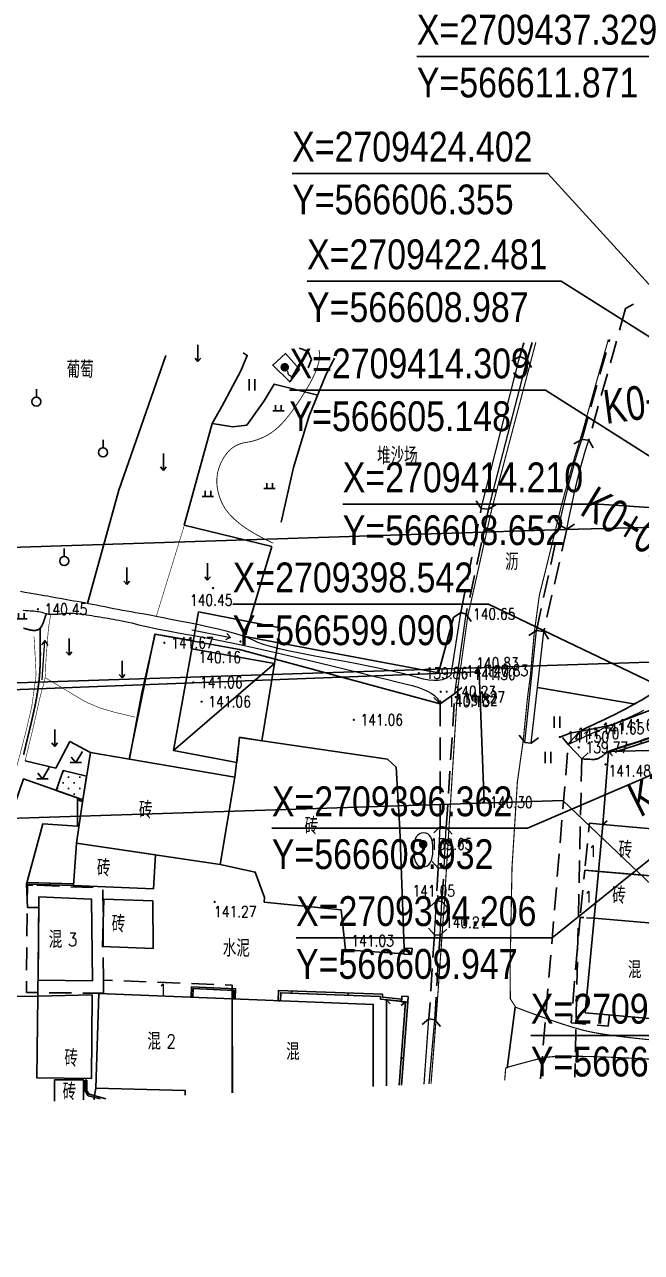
# Model space of a CAD drawing. Extents: x 529262 to 576451, y 2694391 to 2717535.
# Drawn here: x 566541.6 to 566596.3, y 2709348.9 to 2709457.8 of the extents above; entities that cross this region are included whole.
import ezdxf
from ezdxf.enums import TextEntityAlignment as Align
from ezdxf.xclip import XClip

# ---------------------------------------------------------------- set-up
doc = ezdxf.new("R2010")
doc.units = 0
doc.header["$XCLIPFRAME"] = 0
doc.linetypes.add('X2', pattern=[10, 8, -2])
doc.linetypes.add('X5', pattern=[3, 2, -1])
for name, color, linetype in [('DGX', 8, 'Continuous'), ('DIM_COOR', 3, 'Continuous'), ('DLDW', 8, 'Continuous'), ('DLSS', 4, 'Continuous'), ('DMTZ', 8, 'Continuous'), ('GCD', 8, 'Continuous'), ('JMD', 8, 'Continuous'), ('PP-COM', 7, 'Continuous'), ('RD-中线', 40, 'Continuous'), ('RD-红线', 7, 'Continuous'), ('ZBTZ', 8, 'Continuous'), ('ZJ', 7, 'Continuous'), ('桩号标注', 7, 'Continuous'), ('污水管径标注_W10-', 202, 'Continuous')]:
    doc.layers.add(name, color=color, linetype=linetype)
doc.layers.add('SXSS', color=5, linetype='Continuous', lineweight=0)
doc.styles.add('_TCH_DIM', font='smsim.shx', dxfattribs={"width": 0.75, "bigfont": 'smfs.shx'})
doc.styles.add('HZ', font='rs.shx', dxfattribs={"width": 0.8, "bigfont": 'hztxt.shx'})
doc.styles.add('NCME', font='smsim.shx', dxfattribs={"width": 0.7, "bigfont": 'smfs.shx'})
doc.linetypes.add('10421', pattern='A,2,[150,AAA.SHX,S=0.5,R=0,X=0,Y=0.5],1e-11', length=2)
doc.linetypes.add('10422', pattern='A,0.75,[150,AAA.SHX,S=0.5,R=0,X=0,Y=0.5],1.5,[177,AAA.SHX,S=1,R=0,X=0,Y=0.4],0.75', length=3)
doc.linetypes.add('1161', pattern='A,0,[149,AAA.SHX,S=0.15,R=0,X=0,Y=0],-1.6', length=1.6)
doc.linetypes.add('445', pattern='A,8,-0.5,[147,AAA.SHX,S=1,R=0,X=0,Y=0],-1.5', length=10)

# ---------------------------------------------------------------- blocks, each defined once
blk = doc.blocks.new('A$C19FD0107')
at = {"layer": 'RD-中线', "color": 8, "linetype": 'Continuous'}
blk.add_lwpolyline([(-3086.58, 14893.65), (-3108.23, 14899.63, 0.000046), (-3108.32, 14899.66), (-3236.52, 14935.1, 0.007364), (-3240.8, 14936.21), (-3481.53, 14995.18, 0.065736), (-3741.79, 15023.65), (-4056.29, 15016.62, -0.003768), (-4058.1, 15016.6), (-4121.61, 15016.13, 0.002785), (-4122.95, 15016.12), (-4376.62, 15011.45), (-4572.92, 15005.07)], format="xyb", dxfattribs=at)
at = {"layer": 'RD-中线', "color": 8, "linetype": 'Continuous', "flags": 128}
for points in [[(-4490.73, 14139.44, 0), (-4490.29, 14139.42)], [(-3818.25, 14086.17, 0), (-3817.74, 14086.17)]]:
    blk.add_lwpolyline(points, format="xyb", dxfattribs=at)
at = {"layer": 'RD-红线', "color": 8, "linetype": 'Continuous', "flags": 128}
for points in [[(-4139.4, 15027.82), (-4139.83, 15027.81), (-4344.8, 15024.04), (-4408.5, 15022.42), (-4537.85, 15018.22)], [(-4408.71, 14998.4), (-4537.91, 14994.2)]]:
    blk.add_lwpolyline(points, dxfattribs=at)
at = {"layer": 'RD-红线', "color": 8}
blk.add_lwpolyline([(-4388.06, 14978.75), (-4408.71, 14998.4, 0.418737)], format="xyb", dxfattribs=at)
blk = doc.blocks.new('gc119')
at = {"color": 8}
for p, q in [((-1, 0), (1, 0)), ((-0.5, 1), (-0.5, 0)), ((0.5, 1), (0.5, 0))]:
    blk.add_line(p, q, dxfattribs=at)
blk = doc.blocks.new('gc123')
at = {"color": 8}
for p, q in [((-1, 0), (1, 0)), ((0, 0), (-0.8, 1)), ((0, 0), (1.2, 2))]:
    blk.add_line(p, q, dxfattribs=at)
blk = doc.blocks.new('gc125')
at = {"color": 8}
blk.add_line((0, 0.8), (0, 2.2), dxfattribs=at)
blk.add_circle((0, 0), 0.8, dxfattribs=at)
blk = doc.blocks.new('gc120')
at = {"color": 8}
for p, q in [((0, 0), (0, 3)), ((-0.5, 0.6), (0, 0)), ((0, 0), (0.5, 0.6))]:
    blk.add_line(p, q, dxfattribs=at)
blk = doc.blocks.new('gc121')
at = {"color": 8}
for p, q in [((-0.5, -1), (-0.5, 1)), ((0.5, -1), (0.5, 1))]:
    blk.add_line(p, q, dxfattribs=at)
blk = doc.blocks.new('gc068')
at = {"const_width": 0.75}
blk.add_lwpolyline([(-0.38, 0, 1), (0.38, 0, 1)], format="xyb", close=True, dxfattribs=at)
blk.add_lwpolyline([(0, -0.77), (-0.1, -1.01), (-0.18, -1.2), (-0.22, -1.36), (-0.23, -1.49), (-0.2, -1.62), (-0.13, -1.76), (-0.03, -1.93), (0.11, -2.14)])
blk = doc.blocks.new('gc086')
at = {"color": 8}
for p, q in [((0, 0), (7, 0)), ((7, 0), (6.18, 0.57)), ((7, 0), (6.18, -0.57))]:
    blk.add_line(p, q, dxfattribs=at)
blk = doc.blocks.new('GC200')
at = {"linetype": 'Continuous', "const_width": 0.2, "flags": 128}
blk.add_lwpolyline([(-0.1, 0, 1), (0.1, 0, 1)], format="xyb", close=True, dxfattribs=at)

msp = doc.modelspace()

# ---------------------------------------------------------------- hatches: boundary and pattern name
at = {"layer": 'DLDW', "linetype": 'Continuous'}
h = msp.add_hatch(dxfattribs=at)
h.set_pattern_fill('1061', color=252, scale=0.5, style=0)
h.set_pattern_definition([(0, (114.99765, 2.56804), (0.5, 0.5), [0, -1]), (0, (115.49765, 3.06804), (0.5, 0.5), [0, -1])])
h.paths.add_polyline_path([(566547.094, 2709391.151), (566545.022, 2709391.65), (566544.4, 2709389.89), (566546.753, 2709389.056)])

# ---------------------------------------------------------------- linework, layer by layer
at = {"layer": 'DGX', "color": 252, "linetype": 'Continuous', "const_width": 0.075, "elevation": 141, "flags": 128}
msp.add_lwpolyline([(566563.628, 2709411.812), (566562.755, 2709412.234), (566561.969, 2709412.662), (566561.27, 2709413.096), (566560.659, 2709413.536), (566560.136, 2709413.982), (566559.701, 2709414.435), (566559.353, 2709414.893), (566559.092, 2709415.358), (566558.901, 2709415.823), (566558.76, 2709416.28), (566558.669, 2709416.731), (566558.628, 2709417.175), (566558.638, 2709417.612), (566558.698, 2709418.042), (566558.807, 2709418.465), (566558.968, 2709418.881), (566559.164, 2709419.271), (566559.384, 2709419.616), (566559.626, 2709419.916), (566559.891, 2709420.171), (566560.18, 2709420.381), (566560.491, 2709420.546), (566560.824, 2709420.666), (566561.181, 2709420.741), (566561.544, 2709420.804), (566561.896, 2709420.889), (566562.237, 2709420.994), (566562.567, 2709421.121), (566562.886, 2709421.27), (566563.195, 2709421.44), (566563.492, 2709421.631), (566563.779, 2709421.843), (566564.067, 2709422.091), (566564.368, 2709422.39), (566564.682, 2709422.739), (566565.009, 2709423.139), (566565.348, 2709423.589), (566565.701, 2709424.089), (566566.067, 2709424.64), (566566.446, 2709425.241), (566566.803, 2709425.846), (566567.103, 2709426.407), (566567.345, 2709426.926), (566567.531, 2709427.401), (566567.659, 2709427.834), (566567.73, 2709428.223), (566567.745, 2709428.57), (566567.702, 2709428.873), (566567.681, 2709428.933)], dxfattribs=at)
at = {"layer": 'DIM_COOR', "color": 3}
for p, q in [((566599.041, 2709454.972), (566576.354, 2709454.972)), ((566587.96, 2709444.603), (566565.301, 2709444.603)), ((566606.355, 2709424.402), (566587.96, 2709444.603)), ((566589.145, 2709435.055), (566566.624, 2709435.055)), ((566608.987, 2709422.481), (566589.145, 2709435.055)), ((566587.753, 2709425.381), (566565.067, 2709425.381)), ((566605.148, 2709414.309), (566587.753, 2709425.381)), ((566592.49, 2709415.278), (566569.789, 2709415.278)), ((566608.652, 2709414.21), (566592.49, 2709415.278)), ((566582.698, 2709406.407), (566560.04, 2709406.407)), ((566599.09, 2709398.542), (566582.698, 2709406.407)), ((566608.932, 2709396.362), (566586.166, 2709386.554)), ((566609.947, 2709394.206), (566588.349, 2709376.819)), ((566586.166, 2709386.554), (566563.507, 2709386.554)), ((566588.349, 2709376.819), (566565.649, 2709376.819)), ((566609.129, 2709368.164), (566586.456, 2709368.164))]:
    msp.add_line(p, q, dxfattribs=at)
at = {"layer": 'DLDW', "color": 252, "linetype": 'Continuous', "flags": 128}
msp.add_lwpolyline([(566547.094, 2709391.151), (566545.022, 2709391.65), (566544.4, 2709389.89), (566546.753, 2709389.056)], close=True, dxfattribs=at)
at = {"layer": 'DLSS', "color": 8, "linetype": 'X5', "flags": 128}
for points in [[(566594.86, 2709432.614), (566591.59, 2709420.956)], [(566585.473, 2709428.364), (566585.841, 2709429.591)], [(566586.566, 2709429.617), (566586.132, 2709428.074)], [(566590.967, 2709421.007), (566593.44, 2709429.866)], [(566580.26, 2709405.659), (566582.065, 2709414.897)], [(566582.711, 2709414.816), (566580.725, 2709405.533)], [(566586.964, 2709404.058), (566588.976, 2709413.433)], [(566589.661, 2709413.06), (566587.595, 2709403.968)], [(566578.958, 2709386.615), (566579.735, 2709398.496)], [(566578.416, 2709397.576), (566578.431, 2709386.684)], [(566587.311, 2709364.328), (566589.775, 2709393.969)], [(566590.969, 2709392.684), (566590.361, 2709364.468)], [(566578.254, 2709382.987), (566578.089, 2709380.089)], [(566578.572, 2709380.042), (566578.773, 2709383.014)], [(566577.915, 2709377.082), (566577.429, 2709369.649)], [(566577.936, 2709369.56), (566578.412, 2709377.059)]]:
    msp.add_lwpolyline(points, dxfattribs=at)
at = {"layer": 'DLSS', "color": 8, "linetype": 'Continuous', "flags": 128}
for points in [[(566594.86, 2709432.614), (566595.558, 2709433.006)], [(566566.683, 2709428.831), (566565.935, 2709429.113)], [(566566.683, 2709428.831), (566567.014, 2709428.102)], [(566585.473, 2709428.364), (566584.769, 2709427.985)], [(566586.132, 2709428.074), (566585.473, 2709428.364)], [(566567.014, 2709428.102), (566566.732, 2709427.353)], [(566586.132, 2709428.074), (566586.523, 2709427.376)], [(566590.967, 2709421.007), (566590.27, 2709420.614)], [(566591.59, 2709420.956), (566590.967, 2709421.007)], [(566591.59, 2709420.956), (566591.982, 2709420.258)], [(566582.065, 2709414.897), (566581.618, 2709415.56)], [(566582.711, 2709414.816), (566583.383, 2709415.251)], [(566582.711, 2709414.816), (566582.065, 2709414.897)], [(566588.976, 2709413.433), (566588.541, 2709414.105)], [(566589.661, 2709413.06), (566588.976, 2709413.433)], [(566589.661, 2709413.06), (566590.338, 2709413.486)], [(566580.26, 2709405.659), (566579.597, 2709405.212)], [(566580.725, 2709405.533), (566580.26, 2709405.659)], [(566580.725, 2709405.533), (566581.16, 2709404.862)], [(566586.964, 2709404.058), (566586.293, 2709403.624)], [(566587.595, 2709403.968), (566586.964, 2709404.058)], [(566587.595, 2709403.968), (566588.021, 2709403.291)], [(566579.735, 2709398.496), (566580.337, 2709399.024)], [(566578.416, 2709397.576), (566577.849, 2709398.141)], [(566579.735, 2709398.496), (566578.416, 2709397.576)], [(566585.91, 2709394.141), (566585.425, 2709394.777)], [(566586.477, 2709394.092), (566587.139, 2709394.541)], [(566589.775, 2709393.969), (566589.258, 2709394.58)], [(566585.91, 2709394.141), (566586.477, 2709394.092)], [(566590.969, 2709392.684), (566589.775, 2709393.969)], [(566590.969, 2709392.684), (566591.547, 2709393.237)], [(566578.431, 2709386.684), (566577.866, 2709386.117)], [(566578.958, 2709386.615), (566578.431, 2709386.684)], [(566578.958, 2709386.615), (566579.486, 2709386.013)], [(566578.254, 2709382.987), (566577.722, 2709383.584)], [(566578.773, 2709383.014), (566579.375, 2709383.54)], [(566578.773, 2709383.014), (566578.254, 2709382.987)], [(566578.089, 2709380.089), (566577.492, 2709379.557)], [(566578.572, 2709380.042), (566578.089, 2709380.089)], [(566578.572, 2709380.042), (566579.098, 2709379.439)], [(566577.915, 2709377.082), (566577.388, 2709377.683)], [(566578.412, 2709377.059), (566577.915, 2709377.082)], [(566578.412, 2709377.059), (566579.013, 2709377.587)], [(566577.429, 2709369.649), (566576.827, 2709369.122)], [(566577.936, 2709369.56), (566577.429, 2709369.649)], [(566577.936, 2709369.56), (566578.465, 2709368.96)]]:
    msp.add_lwpolyline(points, dxfattribs=at)
at = {"layer": 'DLSS', "color": 8, "linetype": 'Continuous', "const_width": 0.1}
for points in [[(566577.612, 2709363.882), (566578.048, 2709369.442), (566578.784, 2709379.809), (566579.96, 2709398.766), (566580.857, 2709405.278), (566582.983, 2709414.787), (566586.901, 2709429.629)], [(566585.112, 2709370.665), (566584.636, 2709371.428), (566584.627, 2709374.538), (566584.79, 2709383.099), (566585.265, 2709390.652), (566585.784, 2709394.335), (566586.176, 2709398.251), (566586.411, 2709400.013), (566586.764, 2709403.891), (566587.206, 2709407.16), (566588.513, 2709412.458), (566589.173, 2709415.182), (566590.345, 2709419.466), (566591.021, 2709421.642), (566593.322, 2709429.862)]]:
    msp.add_lwpolyline(points, dxfattribs=at)
at = {"layer": 'DLSS', "color": 8, "linetype": 'X2', "const_width": 0.1, "elevation": 143.48, "flags": 128}
msp.add_lwpolyline([(566609.659, 2709365.355), (566609.509, 2709365.474), (566609.307, 2709365.62), (566609.063, 2709365.764), (566608.744, 2709365.907), (566608.353, 2709366.049), (566607.888, 2709366.19), (566607.35, 2709366.331), (566606.738, 2709366.471), (566606.053, 2709366.61), (566605.295, 2709366.748), (566604.481, 2709366.884), (566603.628, 2709367.016), (566602.737, 2709367.143), (566601.808, 2709367.266), (566600.841, 2709367.385), (566599.835, 2709367.5), (566598.792, 2709367.61), (566597.709, 2709367.717), (566596.648, 2709367.821), (566595.667, 2709367.924), (566594.767, 2709368.028), (566593.947, 2709368.131), (566593.207, 2709368.234), (566592.548, 2709368.336), (566591.969, 2709368.438), (566591.471, 2709368.54), (566590.97, 2709368.663), (566590.386, 2709368.826), (566589.717, 2709369.03), (566588.964, 2709369.275), (566588.128, 2709369.561), (566587.207, 2709369.888), (566586.202, 2709370.256), (566585.112, 2709370.665)], dxfattribs=at)
at = {"layer": 'DLSS', "color": 8, "linetype": 'Continuous', "const_width": 0.1, "flags": 128}
msp.add_lwpolyline([(566596.96, 2709366.072), (566596.106, 2709366.114), (566595.326, 2709366.151), (566594.62, 2709366.184), (566593.988, 2709366.213), (566593.43, 2709366.237), (566592.946, 2709366.257), (566592.535, 2709366.272), (566592.199, 2709366.283), (566591.896, 2709366.292), (566591.586, 2709366.299), (566591.27, 2709366.305), (566590.948, 2709366.311), (566590.62, 2709366.315), (566590.285, 2709366.319), (566589.944, 2709366.321), (566589.596, 2709366.323), (566589.254, 2709366.321), (566588.931, 2709366.313), (566588.627, 2709366.299), (566588.34, 2709366.28), (566588.073, 2709366.254), (566587.824, 2709366.222), (566587.593, 2709366.185), (566587.381, 2709366.141), (566587.154, 2709366.087), (566586.88, 2709366.019), (566586.557, 2709365.935), (566586.186, 2709365.837), (566585.768, 2709365.724), (566585.301, 2709365.597), (566584.787, 2709365.455), (566584.224, 2709365.298)], dxfattribs=at)
at = {"layer": 'DLSS', "color": 8, "linetype": 'Continuous', "const_width": 0.1, "elevation": 147.535, "flags": 128}
msp.add_lwpolyline([(566584.139, 2709364.182), (566584.226, 2709365.254)], dxfattribs=at)
at = {"layer": 'DMTZ', "linetype": '10422', "flags": 128}
for points in [[(566668.597, 2709547.876), (566667.649, 2709546.52), (566664.468, 2709541.377), (566660.01, 2709531.779), (566659.753, 2709530.857), (566652.866, 2709511.108), (566639.242, 2709484.265), (566635.018, 2709475.876), (566630.239, 2709465.501), (566629.123, 2709461.784), (566624.811, 2709449.241), (566617.624, 2709434.575), (566613.966, 2709425.223), (566612.451, 2709409.662), (566609.985, 2709403.802), (566609.009, 2709402.058), (566608.702, 2709401.323), (566606.115, 2709399.606), (566602.302, 2709398.26), (566598.994, 2709397.737), (566593.621, 2709395.701), (566592.141, 2709395.386), (566589.934, 2709394.954), (566589.028, 2709394.628)], [(566550.872, 2709392.664), (566553.135, 2709403.732), (566560.641, 2709402.386)], [(566550.892, 2709392.686), (566551.987, 2709398.553), (566553.155, 2709403.754), (566556.55, 2709403.145)], [(566578.261, 2709400.306), (566561.145, 2709403.553)], [(566560.641, 2709402.386), (566578.416, 2709397.576)], [(566590.969, 2709392.684), (566591.178, 2709392.672), (566591.368, 2709392.662), (566591.539, 2709392.655), (566591.69, 2709392.649), (566591.822, 2709392.646), (566591.935, 2709392.644), (566592.029, 2709392.645), (566592.103, 2709392.648), (566592.168, 2709392.654), (566592.232, 2709392.664), (566592.296, 2709392.68), (566592.36, 2709392.7), (566592.423, 2709392.725), (566592.487, 2709392.754), (566592.55, 2709392.788), (566592.613, 2709392.826), (566592.675, 2709392.868), (566592.737, 2709392.911), (566592.798, 2709392.956), (566592.859, 2709393.002), (566592.92, 2709393.049), (566592.979, 2709393.098), (566593.039, 2709393.149), (566593.097, 2709393.201), (566593.18, 2709393.259), (566593.311, 2709393.327), (566593.491, 2709393.405), (566593.718, 2709393.494), (566593.994, 2709393.592), (566594.319, 2709393.701), (566594.692, 2709393.821), (566595.113, 2709393.95), (566595.562, 2709394.09), (566596.017, 2709394.239), (566596.479, 2709394.399), (566596.947, 2709394.568), (566597.423, 2709394.747), (566597.904, 2709394.935), (566598.392, 2709395.134), (566598.887, 2709395.342), (566599.41, 2709395.553), (566599.981, 2709395.76), (566600.601, 2709395.962), (566601.27, 2709396.159), (566601.987, 2709396.352), (566602.754, 2709396.541), (566603.569, 2709396.725), (566604.433, 2709396.905)]]:
    msp.add_lwpolyline(points, dxfattribs=at)
at = {"layer": 'DMTZ', "linetype": '10421', "flags": 128}
msp.add_lwpolyline([(566565.946, 2709427.238), (566564.727, 2709428.631), (566563.591, 2709427.606), (566565.094, 2709426.113)], close=True, dxfattribs=at)
for points in [[(566613.024, 2709415.724), (566612.868, 2709415.295), (566612.654, 2709414.768), (566612.437, 2709414.25), (566612.243, 2709413.767), (566612.07, 2709413.319), (566611.92, 2709412.905), (566611.793, 2709412.526), (566611.687, 2709412.182), (566611.604, 2709411.872), (566611.543, 2709411.597), (566611.49, 2709411.345), (566611.428, 2709411.104), (566611.358, 2709410.875), (566611.28, 2709410.656), (566611.193, 2709410.449), (566611.098, 2709410.253), (566610.996, 2709410.068), (566610.884, 2709409.895), (566610.771, 2709409.732), (566610.659, 2709409.578), (566610.551, 2709409.433), (566610.445, 2709409.297), (566610.342, 2709409.171), (566610.241, 2709409.054), (566610.143, 2709408.946), (566610.048, 2709408.848), (566609.957, 2709408.755), (566609.871, 2709408.662), (566609.791, 2709408.571), (566609.716, 2709408.48), (566609.647, 2709408.391), (566609.583, 2709408.302), (566609.524, 2709408.214), (566609.471, 2709408.127), (566609.421, 2709408.042), (566609.372, 2709407.96), (566609.324, 2709407.881), (566609.278, 2709407.805), (566609.233, 2709407.732), (566609.189, 2709407.662), (566609.146, 2709407.595), (566609.105, 2709407.531), (566609.064, 2709407.465), (566609.022, 2709407.393), (566608.98, 2709407.316), (566608.938, 2709407.232), (566608.896, 2709407.143), (566608.853, 2709407.047), (566608.81, 2709406.945), (566608.766, 2709406.837), (566608.705, 2709406.695), (566608.611, 2709406.491), (566608.484, 2709406.224), (566608.323, 2709405.894), (566608.129, 2709405.501), (566607.902, 2709405.047), (566607.641, 2709404.529), (566607.347, 2709403.949), (566607.032, 2709403.379), (566606.71, 2709402.891), (566606.381, 2709402.485), (566606.045, 2709402.161), (566605.701, 2709401.919), (566605.351, 2709401.759), (566604.993, 2709401.681), (566604.628, 2709401.686), (566604.256, 2709401.715), (566603.876, 2709401.71), (566603.488, 2709401.673), (566603.092, 2709401.602), (566602.689, 2709401.498), (566602.278, 2709401.361), (566601.859, 2709401.19), (566601.433, 2709400.987), (566600.998, 2709400.76), (566600.555, 2709400.521), (566600.104, 2709400.268), (566599.644, 2709400.004), (566599.177, 2709399.726), (566598.7, 2709399.435), (566598.216, 2709399.132), (566597.723, 2709398.816), (566597.228, 2709398.5), (566596.738, 2709398.196), (566596.251, 2709397.903), (566595.77, 2709397.623), (566595.292, 2709397.354), (566594.819, 2709397.098), (566594.351, 2709396.854), (566593.886, 2709396.621), (566593.443, 2709396.405), (566593.036, 2709396.208), (566592.667, 2709396.031), (566592.335, 2709395.875), (566592.039, 2709395.738), (566591.781, 2709395.621), (566591.561, 2709395.525), (566591.377, 2709395.448), (566591.208, 2709395.367), (566591.032, 2709395.258), (566590.849, 2709395.121), (566590.658, 2709394.955), (566590.46, 2709394.762), (566590.255, 2709394.54), (566590.042, 2709394.291), (566589.823, 2709394.013)], [(566561.207, 2709403.685), (566561.506, 2709404.804), (566563.507, 2709411.529)], [(566579.597, 2709405.212), (566578.261, 2709400.306)]]:
    msp.add_lwpolyline(points, dxfattribs=at)
at = {"layer": 'JMD', "linetype": 'Continuous'}
for p, q in [((566563.749, 2709401.131), (566554.783, 2709393.443)), ((566593.346, 2709393.335), (566593.691, 2709392.973)), ((566596.192, 2709394.251), (566596.253, 2709394.061)), ((566546.522, 2709389.139, -856.365), (566546.471, 2709388.998, -856.365)), ((566546.753, 2709389.056), (566546.702, 2709388.915)), ((566592.848, 2709386.865), (566593.229, 2709387.188)), ((566543.852, 2709381.524, -855.698), (566543.856, 2709381.674, -855.698)), ((566556.35, 2709371.565), (566556.499, 2709371.558)), ((566565.267, 2709372.11), (566565.26, 2709371.91)), ((566570.264, 2709371.925), (566570.257, 2709371.725)), ((566560.265, 2709371.44), (566560.115, 2709371.444)), ((566564.066, 2709371.234), (566564.266, 2709371.226)), ((566573.663, 2709371.336), (566573.995, 2709370.962)), ((566575.346, 2709371.136), (566574.96, 2709370.818)), ((566575.012, 2709371.393), (566574.991, 2709371.194)), ((566575.546, 2709371.128), (566575.347, 2709371.143)), ((566575.166, 2709366.143), (566574.966, 2709366.158)), ((566546.968, 2709364.192), (566547.118, 2709364.191)), ((566546.965, 2709363.841), (566547.115, 2709363.839))]:
    msp.add_line(p, q, dxfattribs=at)
at = {"layer": 'JMD', "linetype": 'Continuous', "flags": 128}
for points in [[(566557.017, 2709405.713), (566556.42, 2709402.434), (566563.749, 2709401.131), (566564.231, 2709404.299)], [(566562.615, 2709394.301), (566563.749, 2709401.131), (566556.42, 2709402.434), (566554.783, 2709393.443), (566560.397, 2709392.371), (566560.652, 2709394.604)], [(566592.848, 2709386.865), (566593.346, 2709393.335), (566606.585, 2709393.681), (566606.573, 2709385.65)], [(566592.061, 2709378.563), (566609.281, 2709377.095), (566607.919, 2709381.396), (566592.454, 2709382.714)], [(566575.893, 2709375.335), (566575.947, 2709375.869), (566575.244, 2709375.919), (566575.214, 2709375.385)], [(566575.546, 2709371.128), (566575.572, 2709371.611), (566575.025, 2709371.638), (566575, 2709371.148)]]:
    msp.add_lwpolyline(points, close=True, dxfattribs=at)
for points, elevation in [([(566605.695, 2709396.449), (566604.433, 2709396.905), (566593.346, 2709393.335)], 140.041), ([(566605.628, 2709396.261), (566604.429, 2709396.693), (566594.056, 2709393.354)], 140.041), ([(566575.215, 2709375.398), (566575.243, 2709375.905), (566574.834, 2709386.451), (566574.512, 2709391.958), (566573.755, 2709392.655), (566560.632, 2709394.582), (566560.232, 2709391.08)], 141.221), ([(566546.702, 2709388.915), (566546.291, 2709389.063)], -856.365), ([(566607.919, 2709381.396), (566606.573, 2709385.65), (566592.848, 2709386.865), (566592.848, 2709386.865), (566592.454, 2709382.714), (566607.919, 2709381.396)], 141.402), ([(566558.928, 2709383.335), (566562.035, 2709382.648), (566562.844, 2709380.406), (566562.833, 2709379.997), (566569.638, 2709379.316), (566570.043, 2709375.756), (566575.215, 2709375.398)], 141.221), ([(566591.242, 2709382.817), (566607.919, 2709381.396)], 282.437), ([(566545.946, 2709381.611), (566541.803, 2709381.736)], -855.698), ([(566592.061, 2709378.563), (566591.28, 2709370.183), (566601.067, 2709369.314), (566608.529, 2709368.664), (566609.281, 2709377.095), (566592.061, 2709378.563)], 141.402), ([(566592.061, 2709378.563), (566609.281, 2709377.095)], 141.402), ([(566555.827, 2709362.881), (566555.827, 2709363.275), (566547.916, 2709363.481), (566548.161, 2709371.885), (566559.994, 2709371.425), (566559.999, 2709363.073)], -855.305), ([(566544.25, 2709362.349), (566544.251, 2709364.23), (566546.828, 2709364.229), (566546.827, 2709362.467)], 142.766)]:
    msp.add_lwpolyline(points, dxfattribs=dict(at, elevation=elevation))
at = {"layer": 'JMD', "linetype": '445', "elevation": 140.859, "flags": 128}
msp.add_lwpolyline([(566547.436, 2709393.246), (566545.616, 2709394.221), (566544.374, 2709391.864)], dxfattribs=at)
at = {"layer": 'JMD', "linetype": 'Continuous', "flags": 128}
for points, elevation in [([(566546.192, 2709385.214), (566546.753, 2709389.056), (566547.436, 2709393.246), (566560.232, 2709391.08), (566558.928, 2709383.335)], 141.221), ([(566546.291, 2709389.223), (566541.502, 2709390.912), (566540.715, 2709388.685), (566539.022, 2709382.833), (566538.504, 2709381.352), (566538.631, 2709379.103), (566538.649, 2709379.074), (566538.651, 2709371.621), (566542.758, 2709371.643), (566542.844, 2709379.515), (566541.844, 2709379.524), (566541.763, 2709381.588), (566543.201, 2709386.922), (566546.294, 2709386.71)], -855.879), ([(566553.187, 2709384.177), (566553.005, 2709381.168), (566545.936, 2709381.461), (566546.192, 2709385.214)], -855.698), ([(566547.609, 2709373.008), (566542.787, 2709373.061), (566542.852, 2709380.445), (566547.518, 2709380.261)], 141.447), ([(566552.962, 2709380.094), (566552.984, 2709375.884), (566548.485, 2709376.038), (566548.629, 2709380.242)], -856.044), ([(566547.58, 2709371.755), (566542.758, 2709371.643), (566542.693, 2709364.404), (566547.513, 2709364.361)], 141.519)]:
    msp.add_lwpolyline(points, close=True, dxfattribs=dict(at, elevation=elevation))
at = {"layer": 'JMD', "flags": 128}
for points, elevation in [([(566546.753, 2709389.056), (566546.291, 2709389.223)], -856.365), ([(566541.763, 2709381.588), (566545.936, 2709381.461)], -855.698)]:
    msp.add_lwpolyline(points, dxfattribs=dict(at, elevation=elevation))
at = {"layer": 'JMD', "linetype": 'X5', "flags": 128}
for points, elevation in [([(566592.848, 2709386.865), (566591.662, 2709386.996), (566591.242, 2709382.817), (566592.454, 2709382.714)], 141.035), ([(566592.454, 2709382.714), (566591.242, 2709382.817), (566590.82, 2709378.628), (566592.061, 2709378.563)], 141.035), ([(566548.583, 2709371.869), (566548.576, 2709373.064), (566559.994, 2709372.619), (566559.994, 2709371.425)], -854.382), ([(566547.82, 2709362.513), (566547.735, 2709362.516), (566547.916, 2709363.481)], -853.152)]:
    msp.add_lwpolyline(points, dxfattribs=dict(at, elevation=elevation))
at = {"layer": 'JMD', "linetype": 'X5', "elevation": -854.382, "flags": 128}
msp.add_lwpolyline([(566542.689, 2709381.479), (566548.532, 2709381.235), (566548.582, 2709371.908), (566541.752, 2709371.974), (566541.844, 2709381.487)], close=True, dxfattribs=at)
at = {"layer": 'JMD', "linetype": 'X5', "flags": 128}
msp.add_lwpolyline([(566593.426, 2709369.989), (566593.323, 2709369.001), (566590.023, 2709369.297), (566590.82, 2709378.628), (566592.061, 2709378.563)], dxfattribs=at)
at = {"layer": 'JMD', "linetype": 'Continuous', "flags": 128}
for points in [[(566560.265, 2709371.44), (566560.288, 2709372.31), (566556.391, 2709372.484), (566556.35, 2709371.565)], [(566560.115, 2709371.444), (566560.134, 2709372.166), (566556.534, 2709372.327), (566556.499, 2709371.558)], [(566575.012, 2709371.393), (566573.323, 2709371.572), (566573.323, 2709371.812), (566564.1, 2709372.153), (566564.066, 2709371.234)], [(566574.991, 2709371.194), (566573.123, 2709371.392), (566573.123, 2709371.619), (566564.293, 2709371.946), (566564.266, 2709371.226)], [(566572.495, 2709363.647), (566572.495, 2709370.923), (566559.994, 2709371.425), (566560.025, 2709363.074)], [(566574.783, 2709363.752), (566575.346, 2709371.136), (566573.663, 2709371.336), (566573.663, 2709363.701)], [(566575.347, 2709371.143), (566574.783, 2709363.752)], [(566574.984, 2709363.761), (566575.546, 2709371.128)], [(566546.968, 2709364.192), (566546.96, 2709363.221), (566547.228, 2709362.822), (566548.304, 2709362.535)], [(566548.8, 2709362.558), (566547.321, 2709362.953), (566547.11, 2709363.267), (566547.118, 2709364.191)]]:
    msp.add_lwpolyline(points, dxfattribs=at)
at = {"layer": 'SXSS', "color": 8, "linetype": 'Continuous', "flags": 128}
for points in [[(566582.065, 2709414.897), (566585.473, 2709428.364)], [(566582.711, 2709414.816), (566586.132, 2709428.075)], [(566588.976, 2709413.433), (566589.2, 2709414.452), (566589.432, 2709415.45), (566589.67, 2709416.428), (566589.915, 2709417.385), (566590.168, 2709418.321), (566590.427, 2709419.237), (566590.694, 2709420.132), (566590.967, 2709421.007)], [(566589.661, 2709413.06), (566589.864, 2709414.131), (566590.077, 2709415.178), (566590.302, 2709416.201), (566590.538, 2709417.2), (566590.784, 2709418.175), (566591.042, 2709419.126), (566591.311, 2709420.053), (566591.59, 2709420.956)], [(566579.395, 2709400.166), (566580.252, 2709405.6)], [(566579.735, 2709398.496), (566580.725, 2709405.533)], [(566585.91, 2709394.141), (566586.964, 2709404.058)], [(566586.477, 2709394.092), (566587.595, 2709403.967)], [(566578.254, 2709382.987), (566578.431, 2709386.684)], [(566578.773, 2709383.014), (566578.958, 2709386.615)], [(566577.915, 2709377.082), (566578.089, 2709380.089)], [(566578.412, 2709377.059), (566578.572, 2709380.042)], [(566576.997, 2709363.854), (566577.429, 2709369.649)], [(566577.444, 2709363.875), (566577.935, 2709369.561)]]:
    msp.add_lwpolyline(points, dxfattribs=at)
at = {"layer": 'SXSS', "color": 8, "linetype": 'Continuous'}
for points in [[(566579.395, 2709400.166), (566579.177, 2709399.963), (566578.915, 2709399.808), (566578.607, 2709399.703), (566578.255, 2709399.646), (566577.858, 2709399.639), (566577.417, 2709399.68), (566576.93, 2709399.771), (566576.4, 2709399.91), (566575.794, 2709400.079), (566575.084, 2709400.258), (566574.269, 2709400.448), (566573.35, 2709400.648), (566572.327, 2709400.859), (566571.198, 2709401.08), (566569.966, 2709401.311), (566568.628, 2709401.553), (566567.308, 2709401.795), (566566.124, 2709402.025), (566565.079, 2709402.245), (566564.17, 2709402.453), (566563.399, 2709402.651), (566562.766, 2709402.837), (566562.27, 2709403.013), (566561.912, 2709403.177), (566561.582, 2709403.338), (566561.173, 2709403.502), (566560.684, 2709403.67), (566560.115, 2709403.842), (566559.466, 2709404.017), (566558.738, 2709404.196), (566557.93, 2709404.379), (566557.042, 2709404.565), (566556.148, 2709404.745), (566555.322, 2709404.911), (566554.564, 2709405.061), (566553.874, 2709405.195), (566553.253, 2709405.315), (566552.699, 2709405.419), (566552.213, 2709405.508), (566551.796, 2709405.582), (566551.412, 2709405.649), (566551.028, 2709405.717), (566550.643, 2709405.787), (566550.257, 2709405.858), (566549.871, 2709405.931), (566549.485, 2709406.005), (566549.098, 2709406.081), (566548.711, 2709406.159), (566548.328, 2709406.235), (566547.956, 2709406.309), (566547.595, 2709406.379), (566547.244, 2709406.446), (566546.904, 2709406.511), (566546.574, 2709406.572), (566546.255, 2709406.629), (566545.947, 2709406.684), (566545.645, 2709406.737), (566545.346, 2709406.79), (566545.05, 2709406.842), (566544.758, 2709406.895), (566544.468, 2709406.947), (566544.181, 2709406.999), (566543.898, 2709407.05), (566543.617, 2709407.101), (566543.329, 2709407.154), (566543.023, 2709407.209), (566542.699, 2709407.266), (566542.357, 2709407.326), (566541.997, 2709407.388), (566541.619, 2709407.452), (566541.222, 2709407.519)], [(566541.478, 2709405.866), (566541.697, 2709405.85), (566541.899, 2709405.836), (566542.084, 2709405.823), (566542.252, 2709405.812), (566542.41, 2709405.801), (566542.563, 2709405.785), (566542.713, 2709405.766), (566542.858, 2709405.743), (566542.999, 2709405.716), (566543.136, 2709405.686), (566543.269, 2709405.652), (566543.398, 2709405.614), (566543.528, 2709405.579), (566543.664, 2709405.55), (566543.807, 2709405.53), (566543.956, 2709405.517), (566544.112, 2709405.511), (566544.275, 2709405.513), (566544.444, 2709405.523), (566544.619, 2709405.54), (566544.796, 2709405.559), (566544.97, 2709405.575), (566545.141, 2709405.587), (566545.309, 2709405.596), (566545.474, 2709405.601), (566545.635, 2709405.602), (566545.794, 2709405.6), (566545.949, 2709405.595), (566546.108, 2709405.586), (566546.279, 2709405.572), (566546.462, 2709405.554), (566546.655, 2709405.531), (566546.86, 2709405.505), (566547.077, 2709405.473), (566547.305, 2709405.438), (566547.544, 2709405.398), (566547.789, 2709405.356), (566548.032, 2709405.315), (566548.273, 2709405.273), (566548.514, 2709405.233), (566548.752, 2709405.192), (566548.989, 2709405.152), (566549.225, 2709405.112), (566549.46, 2709405.073), (566549.699, 2709405.031), (566549.952, 2709404.983), (566550.216, 2709404.93), (566550.493, 2709404.871), (566550.782, 2709404.807), (566551.084, 2709404.737), (566551.398, 2709404.661), (566551.724, 2709404.579), (566552.094, 2709404.491), (566552.537, 2709404.392), (566553.055, 2709404.285), (566553.647, 2709404.168), (566554.313, 2709404.041), (566555.053, 2709403.906), (566555.867, 2709403.761), (566556.756, 2709403.606), (566557.727, 2709403.432), (566558.791, 2709403.227), (566559.947, 2709402.99), (566561.196, 2709402.724), (566562.536, 2709402.426), (566563.969, 2709402.098), (566565.495, 2709401.739), (566567.112, 2709401.349), (566568.706, 2709400.96), (566570.159, 2709400.605), (566571.471, 2709400.284), (566572.644, 2709399.996), (566573.675, 2709399.742), (566574.567, 2709399.521), (566575.318, 2709399.334), (566575.928, 2709399.181), (566576.44, 2709399.036), (566576.895, 2709398.876), (566577.293, 2709398.7), (566577.634, 2709398.508), (566577.918, 2709398.301), (566578.145, 2709398.078), (566578.316, 2709397.839), (566578.429, 2709397.585)], [(566589.775, 2709393.969), (566590.133, 2709394.14), (566590.472, 2709394.301), (566590.792, 2709394.452), (566591.093, 2709394.593), (566591.374, 2709394.724), (566591.636, 2709394.846), (566591.879, 2709394.958), (566592.103, 2709395.06), (566592.33, 2709395.162), (566592.586, 2709395.275), (566592.869, 2709395.399), (566593.179, 2709395.533), (566593.517, 2709395.677), (566593.883, 2709395.832), (566594.276, 2709395.998), (566594.697, 2709396.174), (566595.133, 2709396.363), (566595.572, 2709396.566), (566596.015, 2709396.784), (566596.461, 2709397.016)]]:
    msp.add_lwpolyline(points, dxfattribs=at)
at = {"layer": 'SXSS', "color": 8, "linetype": 'Continuous', "const_width": 0.15, "flags": 128}
for points in [[(566541.485, 2709404.275), (566541.687, 2709404.224), (566541.857, 2709404.177), (566542.007, 2709404.137), (566542.147, 2709404.107), (566542.277, 2709404.087), (566542.398, 2709404.077), (566542.509, 2709404.078), (566542.61, 2709404.089), (566542.702, 2709404.11), (566542.784, 2709404.141), (566542.859, 2709404.184), (566542.93, 2709404.239), (566542.997, 2709404.308), (566543.061, 2709404.39), (566543.12, 2709404.485), (566543.175, 2709404.593), (566543.227, 2709404.714), (566543.274, 2709404.848), (566543.318, 2709404.983), (566543.359, 2709405.105), (566543.397, 2709405.214), (566543.431, 2709405.311), (566543.463, 2709405.396), (566543.492, 2709405.468), (566543.518, 2709405.528), (566543.54, 2709405.576)], [(566541.503, 2709393.048), (566541.556, 2709393.27), (566541.618, 2709393.534), (566541.691, 2709393.839), (566541.774, 2709394.186), (566541.867, 2709394.574), (566541.97, 2709395.004), (566542.084, 2709395.475), (566542.198, 2709395.954), (566542.302, 2709396.407), (566542.397, 2709396.833), (566542.483, 2709397.234), (566542.56, 2709397.607), (566542.627, 2709397.955), (566542.684, 2709398.276), (566542.733, 2709398.571), (566542.775, 2709398.851), (566542.812, 2709399.127), (566542.846, 2709399.399), (566542.876, 2709399.667), (566542.902, 2709399.931), (566542.924, 2709400.191), (566542.942, 2709400.447), (566542.956, 2709400.698), (566542.966, 2709400.945), (566542.975, 2709401.186), (566542.982, 2709401.42), (566542.986, 2709401.649), (566542.988, 2709401.871), (566542.988, 2709402.087), (566542.986, 2709402.296), (566542.981, 2709402.5), (566542.976, 2709402.703), (566542.972, 2709402.911), (566542.969, 2709403.125), (566542.966, 2709403.344), (566542.964, 2709403.568), (566542.963, 2709403.798), (566542.963, 2709404.033), (566542.964, 2709404.274)]]:
    msp.add_lwpolyline(points, dxfattribs=at)
at = {"layer": 'SXSS', "color": 8, "linetype": '10421', "flags": 128}
msp.add_lwpolyline([(566577.776, 2709384.605), (566577.767, 2709384.959), (566577.732, 2709385.267), (566577.669, 2709385.527), (566577.58, 2709385.742), (566577.463, 2709385.909), (566577.319, 2709386.03), (566577.148, 2709386.105), (566576.95, 2709386.133), (566576.751, 2709386.114), (566576.578, 2709386.047), (566576.429, 2709385.932), (566576.307, 2709385.769), (566576.21, 2709385.559), (566576.138, 2709385.301), (566576.091, 2709384.996), (566576.07, 2709384.642), (566576.076, 2709384.288), (566576.11, 2709383.981), (566576.171, 2709383.72), (566576.26, 2709383.506), (566576.378, 2709383.338), (566576.523, 2709383.217), (566576.695, 2709383.143), (566576.896, 2709383.115), (566577.098, 2709383.134), (566577.273, 2709383.201), (566577.422, 2709383.315), (566577.545, 2709383.478), (566577.642, 2709383.688), (566577.713, 2709383.946), (566577.757, 2709384.252)], close=True, dxfattribs=at)
at = {"layer": 'ZBTZ', "linetype": '1161', "flags": 128}
for points in [[(566547.16, 2709406.472), (566549.952, 2709416.503), (566554.116, 2709428.442)], [(566560.977, 2709428.691), (566561.326, 2709428.457), (566560.749, 2709427.105), (566559.067, 2709423.935), (566558.225, 2709422.44), (566555.749, 2709413.397), (566563.507, 2709411.529)], [(566558.225, 2709422.44), (566560.038, 2709422.139), (566561.278, 2709422.265), (566562.817, 2709424.422), (566563.71, 2709425.914), (566567.567, 2709424.951)], [(566587.036, 2709399.03), (566595.735, 2709397.527)], [(566585.065, 2709370.666), (566584.364, 2709365.26)]]:
    msp.add_lwpolyline(points, dxfattribs=at)
for points, elevation in [([(566564.319, 2709413.691), (566565.419, 2709418.535), (566566.82, 2709423.108), (566568.313, 2709426.793), (566569.043, 2709428.213)], 141.336), ([(566544.374, 2709391.864), (566541.63, 2709392.503)], 140.859)]:
    msp.add_lwpolyline(points, dxfattribs=dict(at, elevation=elevation))
at = {"layer": 'ZBTZ', "linetype": 'Continuous', "const_width": 0.05, "elevation": 140.506, "flags": 128}
msp.add_lwpolyline([(566553.265, 2709405.317), (566555.749, 2709413.397)], dxfattribs=at)
at = {"layer": 'ZBTZ', "linetype": 'Continuous', "const_width": 0.05, "flags": 128}
for points in [[(566541.63, 2709392.503, 0.0028066), (566542.163, 2709394.656, 0.0041383), (566542.504, 2709396.121, 0.0002355), (566542.806, 2709397.468, -0.0007009), (566542.907, 2709397.92, -0.0201668), (566543.259, 2709399.229, 0.0405384), (566543.408, 2709399.887, 0.0318085), (566543.452, 2709400.45, -0.0142467), (566543.505, 2709401.707, -0.0021303), (566543.552, 2709402.339, -0.0007744), (566543.693, 2709404.078, -0.0172718), (566543.738, 2709404.461, -0.0066418), (566543.902, 2709405.448)], [(566540.612, 2709391.287, 0.0060343), (566540.938, 2709392.182, 0.0200104), (566541.022, 2709392.457, 0.0013268), (566541.613, 2709394.734, 0.0039501), (566541.804, 2709395.501, 0.0025995), (566542.208, 2709397.225, 0.0223401), (566542.245, 2709397.427), (566542.425, 2709398.743), (566542.605, 2709400.059, 0.0432859), (566542.609, 2709400.129, 0.0030929), (566542.567, 2709401.099, 0.0006733), (566542.546, 2709401.501, 0.0002025), (566542.476, 2709402.836, 0.0054042), (566542.466, 2709402.996, 0.0016073), (566542.424, 2709403.533)]]:
    msp.add_lwpolyline(points, format="xyb", dxfattribs=at)
msp.add_lwpolyline([(566543.408, 2709399.887), (566545.397, 2709398.71), (566546.584, 2709397.978), (566547.083, 2709397.7), (566548.326, 2709397.187), (566549.673, 2709396.792), (566551.389, 2709396.389)], dxfattribs=at)
at = {"layer": '污水管径标注_W10-'}
msp.add_lwpolyline([(566356.709, 2709391.162), (566376.689, 2709392.049), (566396.67, 2709392.937), (566416.649, 2709393.824), (566436.633, 2709394.643), (566456.617, 2709395.461), (566476.6, 2709396.279), (566496.582, 2709397.097), (566516.568, 2709397.875), (566536.553, 2709398.653), (566556.538, 2709399.43), (566576.523, 2709400.208), (566581.888, 2709400.416), (566582.308, 2709388.774)], dxfattribs=at)

# ---------------------------------------------------------------- block references
at = {"layer": 'GCD', "linetype": 'Continuous'}
ref = msp.add_blockref('GC200', (566558.296, 2709407.834, 140.449), dxfattribs=dict(at, xscale=0.5, yscale=0.5, zscale=0.5))
ref.add_attrib('height', '140.45', dxfattribs={"linetype": 'Continuous', "height": 1, "style": 'HZ', "width": 0.8}).set_placement((566556.246, 2709406.77, 140.449), align=Align.MIDDLE_LEFT)
ref = msp.add_blockref('GC200', (566542.772, 2709405.955, 140.446), dxfattribs=dict(at, xscale=0.5, yscale=0.5, zscale=0.5))
ref.add_attrib('height', '140.45', dxfattribs={"linetype": 'Continuous', "height": 1, "style": 'HZ', "width": 0.8}).set_placement((566543.372, 2709405.955, 140.446), align=Align.MIDDLE_LEFT)
ref = msp.add_blockref('GC200', (566580.725, 2709405.533, 140.649), dxfattribs=dict(at, xscale=0.5, yscale=0.5, zscale=0.5))
ref.add_attrib('height', '140.65', dxfattribs={"linetype": 'Continuous', "height": 1, "style": 'HZ', "width": 0.8}).set_placement((566581.325, 2709405.533, 140.649), align=Align.MIDDLE_LEFT)
ref = msp.add_blockref('GC200', (566553.98, 2709402.984, 141.671), dxfattribs=dict(at, xscale=0.5, yscale=0.5, zscale=0.5))
ref.add_attrib('height', '141.67', dxfattribs={"linetype": 'Continuous', "height": 1, "style": 'HZ', "width": 0.8}).set_placement((566554.58, 2709402.984, 141.671), align=Align.MIDDLE_LEFT)
ref = msp.add_blockref('GC200', (566560.731, 2709403.095, 140.164), dxfattribs=dict(at, xscale=0.5, yscale=0.5, zscale=0.5))
ref.add_attrib('height', '140.16', dxfattribs={"linetype": 'Continuous', "height": 1, "style": 'HZ', "width": 0.8}).set_placement((566557.001, 2709401.696, 140.164), align=Align.MIDDLE_LEFT)
ref = msp.add_blockref('GC200', (566580.115, 2709400.463, 141.271), dxfattribs=dict(at, xscale=0.5, yscale=0.5, zscale=0.5))
ref.add_attrib('height', '141.27', dxfattribs={"linetype": 'Continuous', "height": 1, "style": 'HZ', "width": 0.8}).set_placement((566580.715, 2709400.463, 141.271), align=Align.MIDDLE_LEFT)
ref = msp.add_blockref('GC200', (566581.854, 2709400.52, 140.83), dxfattribs=dict(at, xscale=0.5, yscale=0.5, zscale=0.5))
ref.add_attrib('height', '140.83', dxfattribs={"linetype": 'Continuous', "height": 1, "style": 'HZ', "width": 0.8}).set_placement((566582.454, 2709400.52, 140.83), align=Align.MIDDLE_LEFT)
ref = msp.add_blockref('GC200', (566582.774, 2709400.223, 140.834), dxfattribs=dict(at, xscale=0.5, yscale=0.5, zscale=0.5))
ref.add_attrib('height', '140.83', dxfattribs={"linetype": 'Continuous', "height": 1, "style": 'HZ', "width": 0.8}).set_placement((566581.615, 2709401.169, 140.834), align=Align.MIDDLE_LEFT)
ref = msp.add_blockref('GC200', (566556.541, 2709399.47, 141.06), dxfattribs=dict(at, xscale=0.5, yscale=0.5, zscale=0.5))
ref.add_attrib('height', '141.06', dxfattribs={"linetype": 'Continuous', "height": 1, "style": 'HZ', "width": 0.8}).set_placement((566557.141, 2709399.47, 141.06), align=Align.MIDDLE_LEFT)
ref = msp.add_blockref('GC200', (566576.534, 2709400.288, 139.86), dxfattribs=dict(at, xscale=0.5, yscale=0.5, zscale=0.5))
ref.add_attrib('height', '139.86', dxfattribs={"linetype": 'Continuous', "height": 1, "style": 'HZ', "width": 0.8}).set_placement((566577.134, 2709400.288, 139.86), align=Align.MIDDLE_LEFT)
ref = msp.add_blockref('GC200', (566580.754, 2709400.211, 141.301), dxfattribs=dict(at, xscale=0.5, yscale=0.5, zscale=0.5))
ref.add_attrib('height', '141.30', dxfattribs={"linetype": 'Continuous', "height": 1, "style": 'HZ', "width": 0.8}).set_placement((566581.354, 2709400.211, 141.301), align=Align.MIDDLE_LEFT)
ref = msp.add_blockref('GC200', (566578.47, 2709398.639, 139.823), dxfattribs=dict(at, xscale=0.5, yscale=0.5, zscale=0.5))
ref.add_attrib('height', '139.82', dxfattribs={"linetype": 'Continuous', "height": 1, "style": 'HZ', "width": 0.8}).set_placement((566579.756, 2709397.918, 139.823), align=Align.MIDDLE_LEFT)
ref = msp.add_blockref('GC200', (566578.998, 2709398.649, 140.225), dxfattribs=dict(at, xscale=0.5, yscale=0.5, zscale=0.5))
ref.add_attrib('height', '140.23', dxfattribs={"linetype": 'Continuous', "height": 1, "style": 'HZ', "width": 0.8}).set_placement((566579.598, 2709398.649, 140.225), align=Align.MIDDLE_LEFT)
ref = msp.add_blockref('GC200', (566557.277, 2709397.759, 141.055), dxfattribs=dict(at, xscale=0.5, yscale=0.5, zscale=0.5))
ref.add_attrib('height', '141.06', dxfattribs={"linetype": 'Continuous', "height": 1, "style": 'HZ', "width": 0.8}).set_placement((566557.877, 2709397.759, 141.055), align=Align.MIDDLE_LEFT)
ref = msp.add_blockref('GC200', (566578.435, 2709397.793, 140.127), dxfattribs=dict(at, xscale=0.5, yscale=0.5, zscale=0.5))
ref.add_attrib('height', '140.13', dxfattribs={"linetype": 'Continuous', "height": 1, "style": 'HZ', "width": 0.8}).set_placement((566579.035, 2709397.793, 140.127), align=Align.MIDDLE_LEFT)
ref = msp.add_blockref('GC200', (566579.804, 2709398.167, 141.274), dxfattribs=dict(at, xscale=0.5, yscale=0.5, zscale=0.5))
ref.add_attrib('height', '141.27', dxfattribs={"linetype": 'Continuous', "height": 1, "style": 'HZ', "width": 0.8}).set_placement((566580.404, 2709398.167, 141.274), align=Align.MIDDLE_LEFT)
ref = msp.add_blockref('GC200', (566570.764, 2709396.15, 141.055), dxfattribs=dict(at, xscale=0.5, yscale=0.5, zscale=0.5))
ref.add_attrib('height', '141.06', dxfattribs={"linetype": 'Continuous', "height": 1, "style": 'HZ', "width": 0.8}).set_placement((566571.364, 2709396.15, 141.055), align=Align.MIDDLE_LEFT)
ref = msp.add_blockref('GC200', (566589.934, 2709394.954, 141.701), dxfattribs=dict(at, xscale=0.5, yscale=0.5, zscale=0.5))
ref.add_attrib('height', '141.70', dxfattribs={"linetype": 'Continuous', "height": 1, "style": 'HZ', "width": 0.8}).set_placement((566590.534, 2709394.954, 141.701), align=Align.MIDDLE_LEFT)
ref = msp.add_blockref('GC200', (566592.141, 2709395.386, 141.647), dxfattribs=dict(at, xscale=0.5, yscale=0.5, zscale=0.5))
ref.add_attrib('height', '141.65', dxfattribs={"linetype": 'Continuous', "height": 1, "style": 'HZ', "width": 0.8}).set_placement((566592.741, 2709395.386, 141.647), align=Align.MIDDLE_LEFT)
ref = msp.add_blockref('GC200', (566593.621, 2709395.701, 141.634), dxfattribs=dict(at, xscale=0.5, yscale=0.5, zscale=0.5))
ref.add_attrib('height', '141.63', dxfattribs={"linetype": 'Continuous', "height": 1, "style": 'HZ', "width": 0.8}).set_placement((566594.221, 2709395.701, 141.634), align=Align.MIDDLE_LEFT)
ref = msp.add_blockref('GC200', (566589.028, 2709394.628, 141.501), dxfattribs=dict(at, xscale=0.5, yscale=0.5, zscale=0.5))
ref.add_attrib('height', '141.50', dxfattribs={"linetype": 'Continuous', "height": 1, "style": 'HZ', "width": 0.8}).set_placement((566589.628, 2709394.628, 141.501), align=Align.MIDDLE_LEFT)
ref = msp.add_blockref('GC200', (566590.706, 2709393.705, 139.768), dxfattribs=dict(at, xscale=0.5, yscale=0.5, zscale=0.5))
ref.add_attrib('height', '139.77', dxfattribs={"linetype": 'Continuous', "height": 1, "style": 'HZ', "width": 0.8}).set_placement((566591.306, 2709393.705, 139.768), align=Align.MIDDLE_LEFT)
ref = msp.add_blockref('GC200', (566593.07, 2709392.196, 141.477), dxfattribs=dict(at, xscale=0.5, yscale=0.5, zscale=0.5))
ref.add_attrib('height', '141.48', dxfattribs={"linetype": 'Continuous', "height": 1, "style": 'HZ', "width": 0.8}).set_placement((566593.335, 2709391.624, 141.477), align=Align.MIDDLE_LEFT)
ref = msp.add_blockref('GC200', (566582.243, 2709388.842, 140.3), dxfattribs=dict(at, xscale=0.5, yscale=0.5, zscale=0.5))
ref.add_attrib('height', '140.30', dxfattribs={"linetype": 'Continuous', "height": 1, "style": 'HZ', "width": 0.8}).set_placement((566582.843, 2709388.842, 140.3), align=Align.MIDDLE_LEFT)
ref = msp.add_blockref('GC200', (566576.915, 2709385.131, 139.645), dxfattribs=dict(at, xscale=0.5, yscale=0.5, zscale=0.5))
ref.add_attrib('height', '139.65', dxfattribs={"linetype": 'Continuous', "height": 1, "style": 'HZ', "width": 0.8}).set_placement((566577.515, 2709385.131, 139.645), align=Align.MIDDLE_LEFT)
ref = msp.add_blockref('GC200', (566576.315, 2709379.891, 141.048), dxfattribs=dict(at, xscale=0.5, yscale=0.5, zscale=0.5))
ref.add_attrib('height', '141.05', dxfattribs={"linetype": 'Continuous', "height": 1, "style": 'HZ', "width": 0.8}).set_placement((566575.973, 2709380.978, 141.048), align=Align.MIDDLE_LEFT)
ref = msp.add_blockref('GC200', (566558.44, 2709380.008, 141.268), dxfattribs=dict(at, xscale=0.5, yscale=0.5, zscale=0.5))
ref.add_attrib('height', '141.27', dxfattribs={"linetype": 'Continuous', "height": 1, "style": 'HZ', "width": 0.8}).set_placement((566558.379, 2709379.14, 141.268), align=Align.MIDDLE_LEFT)
ref = msp.add_blockref('GC200', (566578.235, 2709378.194, 140.211), dxfattribs=dict(at, xscale=0.5, yscale=0.5, zscale=0.5))
ref.add_attrib('height', '140.21', dxfattribs={"linetype": 'Continuous', "height": 1, "style": 'HZ', "width": 0.8}).set_placement((566578.835, 2709378.194, 140.211), align=Align.MIDDLE_LEFT)
ref = msp.add_blockref('GC200', (566570.044, 2709375.756, 141.029), dxfattribs=dict(at, xscale=0.5, yscale=0.5, zscale=0.5))
ref.add_attrib('height', '141.03', dxfattribs={"linetype": 'Continuous', "height": 1, "style": 'HZ', "width": 0.8}).set_placement((566570.55, 2709376.563, 141.029), align=Align.MIDDLE_LEFT)
at = {"layer": 'PP-COM'}
ref = msp.add_blockref('A$C19FD0107', (570997.993, 2694390.603), dxfattribs=at)
XClip(ref).set_block_clipping_path([(-9366.4383134884, 14428.6043910822), (-3328.4480743363, 17452.7484863754)])
at = {"layer": 'SXSS', "color": 8, "linetype": 'Continuous'}
for name, p, xscale, yscale, zscale, rotation in [('gc068', (566564.646, 2709427.411), 0.4999999999194145, 0.4999999999194145, 0.4999999999194145, 36.84030389160103), ('gc086', (566556.416, 2709404.13), 0.4999999999793041, 0.4999999999793041, 0.4999999999793041, 348.9409618829474), ('gc086', (566543.154, 2709399.688), 0.500000000045796, 0.500000000045796, 0.500000000045796, 85.9535592288815), ('gc068', (566576.92, 2709385.116), 0.5000000000398923, 0.5000000000398923, 0.5000000000398923, 357.1044116875887)]:
    msp.add_blockref(name, p, dxfattribs=dict(at, xscale=xscale, yscale=yscale, zscale=zscale, rotation=rotation))
at = {"layer": 'ZBTZ', "linetype": 'Continuous', "xscale": 0.5, "yscale": 0.5}
for name, p in [('gc120', (566556.954, 2709427.909)), ('gc121', (566561.738, 2709425.86)), ('gc125', (566542.64, 2709424.369)), ('gc119', (566564.091, 2709423.539)), ('gc125', (566548.55, 2709419.863)), ('gc120', (566553.897, 2709418.269)), ('gc119', (566557.842, 2709415.965)), ('gc119', (566563.301, 2709416.648)), ('gc125', (566545.102, 2709410.231)), ('gc120', (566550.648, 2709408.152)), ('gc120', (566557.814, 2709408.534)), ('gc119', (566541.309, 2709405.103)), ('gc120', (566545.54, 2709401.871)), ('gc120', (566550.229, 2709399.884)), ('gc121', (566588.788, 2709395.953)), ('gc120', (566544.262, 2709393.8)), ('gc123', (566546.127, 2709392.354)), ('gc121', (566587.99, 2709392.799)), ('gc123', (566543.173, 2709390.929, -855.879))]:
    msp.add_blockref(name, p, dxfattribs=at)

# ---------------------------------------------------------------- texts
at = {"layer": 'DIM_COOR', "color": 7, "style": '_TCH_DIM', "width": 0.85}
for s, p in [('X=2709437.329', (566576.354, 2709456.022)), ('Y=566611.871', (566576.354, 2709451.338)), ('X=2709424.402', (566565.301, 2709445.653)), ('Y=566606.355', (566565.301, 2709440.969)), ('X=2709422.481', (566566.624, 2709436.105)), ('Y=566608.987', (566566.624, 2709431.421)), ('X=2709414.309', (566565.067, 2709426.431)), ('Y=566605.148', (566565.067, 2709421.746)), ('X=2709414.210', (566569.789, 2709416.328)), ('Y=566608.652', (566569.789, 2709411.644)), ('X=2709398.542', (566560.04, 2709407.457)), ('Y=566599.090', (566560.04, 2709402.772)), ('X=2709396.362', (566563.507, 2709387.604)), ('Y=566608.932', (566563.507, 2709382.919)), ('X=2709394.206', (566565.649, 2709377.869)), ('Y=566609.947', (566565.649, 2709373.185)), ('X=2709391.298', (566586.456, 2709369.214)), ('Y=566611.463', (566586.456, 2709364.53))]:
    msp.add_text(s, height=2.64346, dxfattribs=at).set_placement(p)
at = {"layer": 'JMD', "linetype": 'Continuous', "style": 'HZ', "width": 0.8}
for s, p in [('砖', (566552.927, 2709388.159)), ('砖', (566567.607, 2709386.74)), ('砖', (566595.449, 2709384.62)), ('砖', (566549.201, 2709383.016)), ('砖', (566594.871, 2709380.577)), ('砖', (566550.515, 2709378.051)), ('混', (566544.934, 2709376.674)), ('混', (566596.258, 2709373.989)), ('混', (566553.674, 2709367.642)), ('混', (566565.974, 2709366.732)), ('砖', (566546.321, 2709366.144)), ('砖', (566546.164, 2709363.177))]:
    msp.add_text(s, height=1.5, dxfattribs=at).set_placement(p, align=Align.MIDDLE_RIGHT)
for s, height, p in [('1', 1, (566591.596, 2709384.498)), ('1', 1, (566591.214, 2709380.453)), ('3', 1.2, (566545.434, 2709376.674)), ('1', 1, (566553.489, 2709372.232, -854.357)), ('2', 1.2, (566554.174, 2709367.642))]:
    msp.add_text(s, height=height, dxfattribs=at).set_placement(p, align=Align.MIDDLE_LEFT)
at = {"layer": 'ZJ', "color": 8, "linetype": 'Continuous', "style": 'HZ', "width": 0.8}
for s, p in [('葡萄', (566546.518, 2709427.298)), ('堆沙场', (566574.629, 2709419.628)), ('沥', (566584.777, 2709410.214)), ('水泥', (566560.356, 2709375.974))]:
    msp.add_text(s, height=1.5, dxfattribs=at).set_placement(p, align=Align.MIDDLE)
at = {"layer": '桩号标注', "style": 'NCME', "width": 0.75}
for s, rotation, p in [('K0+040', 7.48635, (566603.285, 2709425.23)), ('K0+020', 328.60508, (566600.383, 2709410.258)), ('K0+005', 26.25024, (566604.824, 2709393.454))]:
    msp.add_text(s, height=3, rotation=rotation, dxfattribs=at).set_placement(p, align=Align.MIDDLE_RIGHT)

doc.saveas('drawing.dxf')
